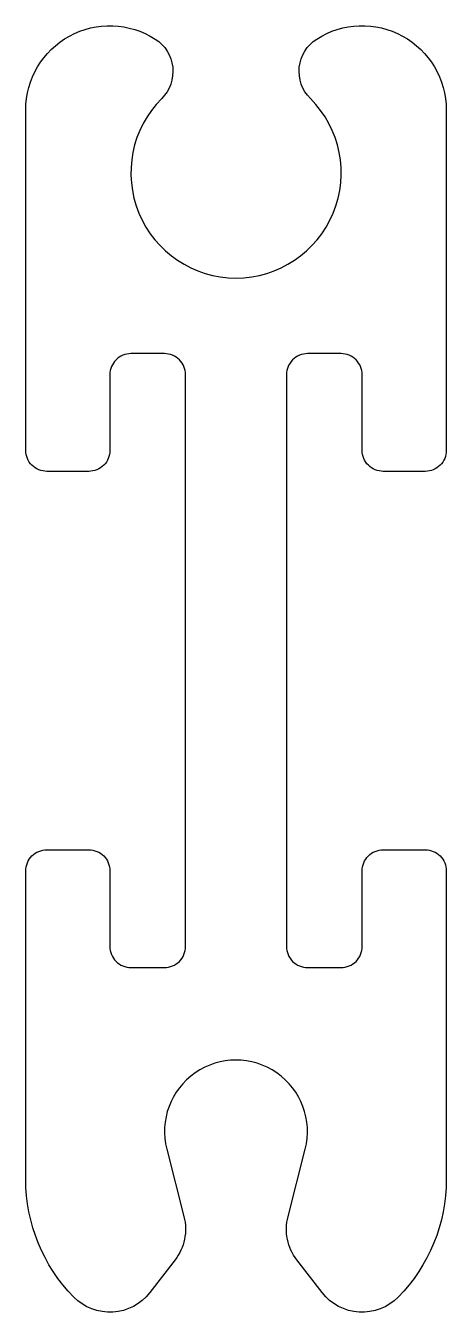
# Model space of a CAD drawing. Extents: x 267 to 272, y 253.6 to 268.9.
import ezdxf

# ---------------------------------------------------------------- set-up
doc = ezdxf.new("R2010")
doc.units = 0
doc.layers.get('0').update_dxf_attribs({"linetype": 'CONTINUOUS'})

msp = doc.modelspace()

# ---------------------------------------------------------------- linework, layer by layer
msp.add_lwpolyline([(270.978, 258.857, -0.414214), (271.228, 259.107), (271.728, 259.107, -0.414214), (271.978, 258.857), (271.978, 255.187, -0.196262), (271.406, 253.787, -0.455584), (270.502, 253.841), (270.202, 254.23, -0.230626), (270.096, 254.745), (270.301, 255.546, 1.287694), (268.654, 255.546), (268.859, 254.745, -0.230626), (268.753, 254.23), (268.453, 253.841, -0.455584), (267.549, 253.787, -0.196262), (266.978, 255.187), (266.978, 258.857, -0.414214), (267.228, 259.107), (267.728, 259.107, -0.414214), (267.978, 258.857), (267.978, 257.957, 0.414214), (268.228, 257.707), (268.628, 257.707, 0.414214), (268.878, 257.957), (268.878, 264.757, 0.414214), (268.628, 265.007), (268.228, 265.007, 0.414214), (267.978, 264.757), (267.978, 263.857, -0.414214), (267.728, 263.607), (267.228, 263.607, -0.414214), (266.978, 263.857), (266.978, 267.907, -0.592871), (268.517, 268.749, -0.478852), (268.594, 268.041, 2.414214), (270.362, 268.041, -0.478852), (270.438, 268.749, -0.592871), (271.978, 267.907), (271.978, 263.857, -0.414214), (271.728, 263.607), (271.228, 263.607, -0.414214), (270.978, 263.857), (270.978, 264.757, 0.414214), (270.728, 265.007), (270.328, 265.007, 0.414214), (270.078, 264.757), (270.078, 257.957, 0.414214), (270.328, 257.707), (270.728, 257.707, 0.414214), (270.978, 257.957)], format="xyb", close=True)

doc.saveas('drawing.dxf')
